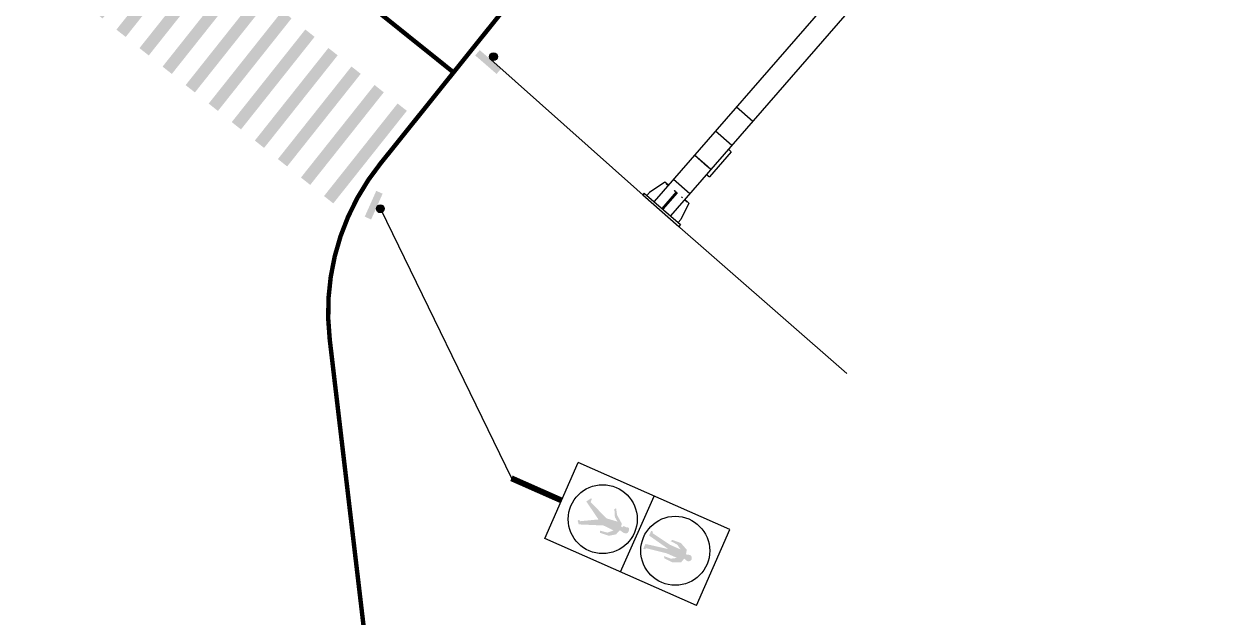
# Model space of a CAD drawing. Header units: millimetres. Extents: x 67532 to 67858, y 50657 to 50929.
# Drawn here: x 67707.25 to 67747.48, y 50787.27 to 50807.34 of the extents above; entities that cross this region are included whole.
import ezdxf

# ---------------------------------------------------------------- set-up
doc = ezdxf.new("R2010")
doc.units = ezdxf.units.MM
for name, color, linetype in [('@-交通信号', 7, 'Continuous'), ('@-路面边线', 7, 'Continuous'), ('@-辅助设计', 4, 'Continuous')]:
    doc.layers.add(name, color=color, linetype=linetype)
doc.layers.add('@-道路标线', color=7, linetype='Continuous', lineweight=0)

# ---------------------------------------------------------------- blocks, each defined once
blk = doc.blocks.new('*U8')
at = {"layer": '@-路面边线'}
h = blk.add_hatch(color=256, dxfattribs=at)
h.dxf.hatch_style = 1
h.paths.add_polyline_path([(0.403, 4.002), (0.42, 0.002), (0.82, 0.004), (0.803, 4.004)])
blk = doc.blocks.new('*U9')
at = {"layer": '@-辅助设计', "color": 0, "linetype": 'ByBlock', "lineweight": -2, "transparency": 16777216}
for p, rotation in [((67710.392, 50812.267), 141.2806203995582), ((67711.173, 50811.641), 141.2806203995582), ((67711.953, 50811.016), 141.2806203995582), ((67712.733, 50810.39), 141.2806203995582), ((67713.513, 50809.765), 141.2806203995608), ((67714.293, 50809.139), 141.2806203995582), ((67715.074, 50808.514), 141.2806203995582), ((67715.854, 50807.888), 141.2806203995582), ((67716.634, 50807.263), 141.2806203995582), ((67717.414, 50806.637), 141.2806203995582), ((67718.195, 50806.012), 141.2806203995608), ((67718.975, 50805.386), 141.2806203995582), ((67719.755, 50804.761), 141.2806203995582), ((67720.535, 50804.135), 141.2806203995582)]:
    blk.add_blockref('*U8', p, dxfattribs=dict(at, rotation=rotation))
blk = doc.blocks.new('A$C4D5C2BD2')
at = {"layer": '@-交通信号', "linetype": 'ByBlock', "lineweight": -3}
h = blk.add_hatch(color=14, dxfattribs=at)
edge = h.paths.add_edge_path()
edge.add_line((0.981, 0.31), (0.905, 0.534))
edge.add_line((0.905, 0.534), (0.001, 0.223))
edge.add_line((0.001, 0.223), (0.077, 0))
edge.add_line((0.077, 0), (0.981, 0.31))
blk.add_hatch(color=14, dxfattribs=at).paths.add_polyline_path([(0.557, 0.515, 1), (0.292, 0.515, 1)])
at = {"layer": '@-交通信号', "color": 14}
blk.add_circle((0.425, 0.515, 363.651), 0.132, dxfattribs=at)
blk = doc.blocks.new('A$C3CD052C4')
at = {"layer": '@-交通信号'}
h = blk.add_hatch(color=256, dxfattribs=at)
h.paths.add_polyline_path([(0.198, 4.356), (0.304, 4.182), (0.32, 3.934), (0.381, 3.967), (0.401, 4.276), (0.275, 4.548), (0.121, 4.589), (0.137, 4.65), (0.157, 4.715), (0.141, 4.776), (0.1, 4.814), (0.043, 4.83), (-0.015, 4.814), (-0.055, 4.776), (-0.071, 4.715), (-0.051, 4.65), (-0.035, 4.589), (-0.19, 4.548), (-0.316, 4.276), (-0.295, 3.967), (-0.234, 3.934), (-0.218, 4.182), (-0.113, 4.356), (-0.113, 3.967), (-0.234, 3.267), (-0.279, 3.257), (-0.291, 3.19), (-0.113, 3.19), (0.043, 3.967), (0.198, 3.19), (0.377, 3.19), (0.365, 3.257), (0.32, 3.267), (0.198, 3.967)])
h.paths.add_polyline_path([(-0.061, 1.636), (-0.348, 0.921), (-0.458, 0.919), (-0.477, 0.887), (-0.307, 0.779), (0.082, 1.403), (0.39, 0.855), (0.361, 0.823), (0.365, 0.797), (0.408, 0.779), (0.506, 0.859), (0.201, 1.639), (0.216, 2.02), (0.368, 1.86), (0.408, 1.596), (0.474, 1.636), (0.445, 1.947), (0.303, 2.15), (0.133, 2.208), (0.125, 2.252, 0.207228), (0.135, 2.45, 0.071106), (0.119, 2.472, 0.097589), (0.103, 2.484, 0.022233), (0.085, 2.492, 0.040799), (0.074, 2.494, 0.045979), (0.046, 2.497, 0.036358), (0.01, 2.494, 0.028309), (-0.009, 2.491, 0.024691), (-0.031, 2.484, 0.079385), (-0.056, 2.47, 0.12435), (-0.067, 2.455, 0.081145), (-0.072, 2.435, 0.069556), (-0.07, 2.412, 0.00473), (-0.068, 2.402, 0.009011), (-0.067, 2.397, 0.057142), (-0.061, 2.381, -0.068241), (-0.056, 2.368, -0.124353), (-0.057, 2.348, 0.089456), (-0.06, 2.321, 0.014819), (-0.058, 2.301, -0.022419), (-0.056, 2.28, 0.042847), (-0.056, 2.27, 0.182875), (-0.054, 2.264, 0.101619), (-0.045, 2.259, 0.029922), (-0.002, 2.249), (-0.002, 2.204), (-0.11, 2.179), (-0.181, 2.086), (-0.291, 1.94), (-0.331, 1.904), (-0.506, 1.794), (-0.453, 1.754), (-0.263, 1.853), (-0.216, 1.878), (-0.11, 2.021)])
for p, q in [((-1.402, 5.609), (-1.402, 0)), ((1.402, 5.609), (-1.402, 5.609)), ((1.402, 5.609), (1.402, 0)), ((1.402, 2.805), (-1.402, 2.805)), ((1.402, 0), (-1.402, 0))]:
    blk.add_line(p, q, dxfattribs=at)
at = {"layer": '@-交通信号', "color": 1}
blk.add_circle((0, 4.207), 1.166, dxfattribs=at)
at = {"layer": '@-交通信号', "color": 3}
blk.add_circle((0.016, 1.53), 1.166, dxfattribs=at)
blk = doc.blocks.new('A$C42B20481')
at = {"layer": '@-交通信号', "linetype": 'ByBlock', "lineweight": -3}
for points in [[(0.132, 0, 1), (-0.132, 0, 1)], [(0.461, -0.373), (0.46, -0.137), (-0.496, -0.139), (-0.495, -0.375)]]:
    blk.add_hatch(color=14, dxfattribs=at).paths.add_polyline_path(points)
at = {"layer": '@-交通信号', "color": 14}
blk.add_circle((0, 0), 0.132, dxfattribs=at)
blk = doc.blocks.new('A$C5D3B22B4')
at = {"layer": '@-交通信号'}
for p, q in [((0.441, 17.242), (1.178, 17.242)), ((0.441, 17.242), (0.441, 16.724)), ((1.178, 17.074), (0.441, 17.074)), ((1.105, 17.242), (0.515, 17.242)), ((1.105, 17.242), (0.515, 17.242)), ((0.515, 17.242), (0.515, 17.242)), ((0.515, 17.242), (0.515, 17.242)), ((0.515, 17.242), (0.515, 17.242)), ((1.178, 17.242), (1.178, 0.081)), ((-0.022, 16.635), (-0.628, 16.498)), ((-0.628, 16.498), (-0.628, 16.439)), ((0.115, 16.635), (-0.022, 16.635)), ((0.115, 16.703), (0.115, 15.694)), ((0.115, 16.703), (0.25, 16.703)), ((0.182, 16.703), (0.182, 15.694)), ((0.25, 16.703), (0.81, 16.764)), ((0.25, 16.703), (0.25, 15.694)), ((0.81, 16.764), (0.81, 15.512)), ((0.81, 15.511), (0.81, 16.694)), ((-19.019, 16.368), (-19.33, 16.367)), ((-13.857, 16.384), (-19.019, 16.368)), ((-6.759, 16.405), (-13.857, 16.384)), ((0.115, 16.441), (-6.759, 16.405)), ((-0.627, 16.22), (-0.627, 16.177)), ((-0.627, 16.22), (0.115, 16.22)), ((-0.627, 16.177), (0.115, 16.177)), ((-19.019, 16.015), (-19.294, 16.017)), ((-13.854, 16.004), (-19.019, 16.015)), ((-6.759, 15.99), (-13.854, 16.004)), ((0.115, 15.955), (-6.759, 15.99)), ((-0.628, 15.957), (-0.628, 15.91)), ((-0.022, 15.773), (-0.628, 15.91)), ((0.115, 15.773), (-0.022, 15.773)), ((0.115, 15.694), (0.25, 15.694)), ((0.515, 15.504), (0.25, 15.694)), ((0.441, 15.556), (0.441, 0.081)), ((0.515, 15.504), (0.81, 15.504)), ((0.89, 9.581), (1.212, 9.581)), ((0.891, 9.578), (1.215, 9.578)), ((1.178, 4.32), (0.441, 4.32)), ((1.178, 3.24), (0.441, 3.24)), ((1.176, 3.066), (1.299, 3.066)), ((1.299, 3.066), (1.299, 1.941)), ((1.03, 2.16), (0.441, 2.16)), ((1.178, 2.16), (0.441, 2.16)), ((1.176, 2.161), (0.444, 2.161)), ((1.028, 2.161), (0.444, 2.161)), ((1.176, 1.941), (1.299, 1.941)), ((0.281, 0.819), (0.12, 0.215)), ((0.367, 0.819), (0.281, 0.819)), ((0.441, 0.81), (0.354, 0.81)), ((0.444, 0.819), (0.358, 0.819)), ((0.382, 0.81), (0.436, 0.81)), ((1.178, 1.08), (0.441, 1.08)), ((0.711, 0.819), (0.754, 0.819)), ((0.711, 0.81), (0.755, 0.81)), ((0.788, 0.819), (0.788, 0.081)), ((0.788, 0.819), (0.831, 0.819)), ((0.831, 0.819), (0.831, 0.081)), ((1.03, 0.81), (1.084, 0.81)), ((1.176, 0.819), (1.285, 0.819)), ((1.178, 0.81), (1.288, 0.81)), ((1.253, 0.819), (1.362, 0.819)), ((1.362, 0.819), (1.523, 0.215)), ((0, 0.081), (1.62, 0.081)), ((0, 0.081), (0, 0)), ((0, 0), (1.62, 0)), ((0.12, 0.215), (0.12, 0.081)), ((1.523, 0.215), (1.523, 0.081)), ((1.62, 0.081), (1.62, 0))]:
    blk.add_line(p, q, dxfattribs=at)

msp = doc.modelspace()

# ---------------------------------------------------------------- linework, layer by layer
at = {"layer": '@-交通信号'}
msp.add_line((67723.051, 50806.128), (67728.813, 50801.006), dxfattribs=at)
at = {"layer": '@-交通信号', "linetype": 'Continuous', "lineweight": -3}
msp.add_line((67719.311, 50801.085), (67723.743, 50791.967), dxfattribs=at)
at = {"layer": '@-交通信号', "lineweight": 0, "ltscale": 0.5}
msp.add_line((67735.086, 50795.516), (67728.813, 50801.006), dxfattribs=at)
at = {"layer": '@-交通信号', "const_width": 0.2, "flags": 128}
msp.add_lwpolyline([(67725.439, 50791.217), (67723.743, 50791.967)], dxfattribs=at)
at = {"layer": '@-道路标线', "color": 7, "linetype": 'Continuous', "const_width": 0.15, "flags": 128}
for points in [[(67721.786, 50805.696), (67791.504, 50892.658)], [(67710.863, 50814.453), (67721.786, 50805.696)], [(67719.629, 50803.005), (67721.786, 50805.696)]]:
    msp.add_lwpolyline(points, dxfattribs=at)
msp.add_lwpolyline([(67726.491, 50771.359), (67723.371, 50773.309, -0.227486), (67719.665, 50779.155), (67717.598, 50796.657, -0.202255), (67719.326, 50802.63), (67719.629, 50803.005)], format="xyb", dxfattribs=at)

# ---------------------------------------------------------------- block references
at = {"layer": '@-交通信号'}
for name, p, rotation in [('A$C5D3B22B4', (67728.185, 50801.552), 318.9891696313806), ('A$C42B20481', (67723.138, 50806.228), 318.9891696313806), ('A$C3CD052C4', (67725.439, 50791.217), 246.1397181047806)]:
    msp.add_blockref(name, p, dxfattribs=dict(at, rotation=rotation))
at = {"layer": '@-交通信号', "linetype": 'Continuous', "ltscale": 2, "rotation": 227.0445508989476}
msp.add_blockref('A$C4D5C2BD2', (67719.224, 50801.746, -363.651), dxfattribs=at)
at = {"layer": '@-辅助设计'}
msp.add_blockref('*U9', (0, 0), dxfattribs=at)

doc.saveas('drawing.dxf')
